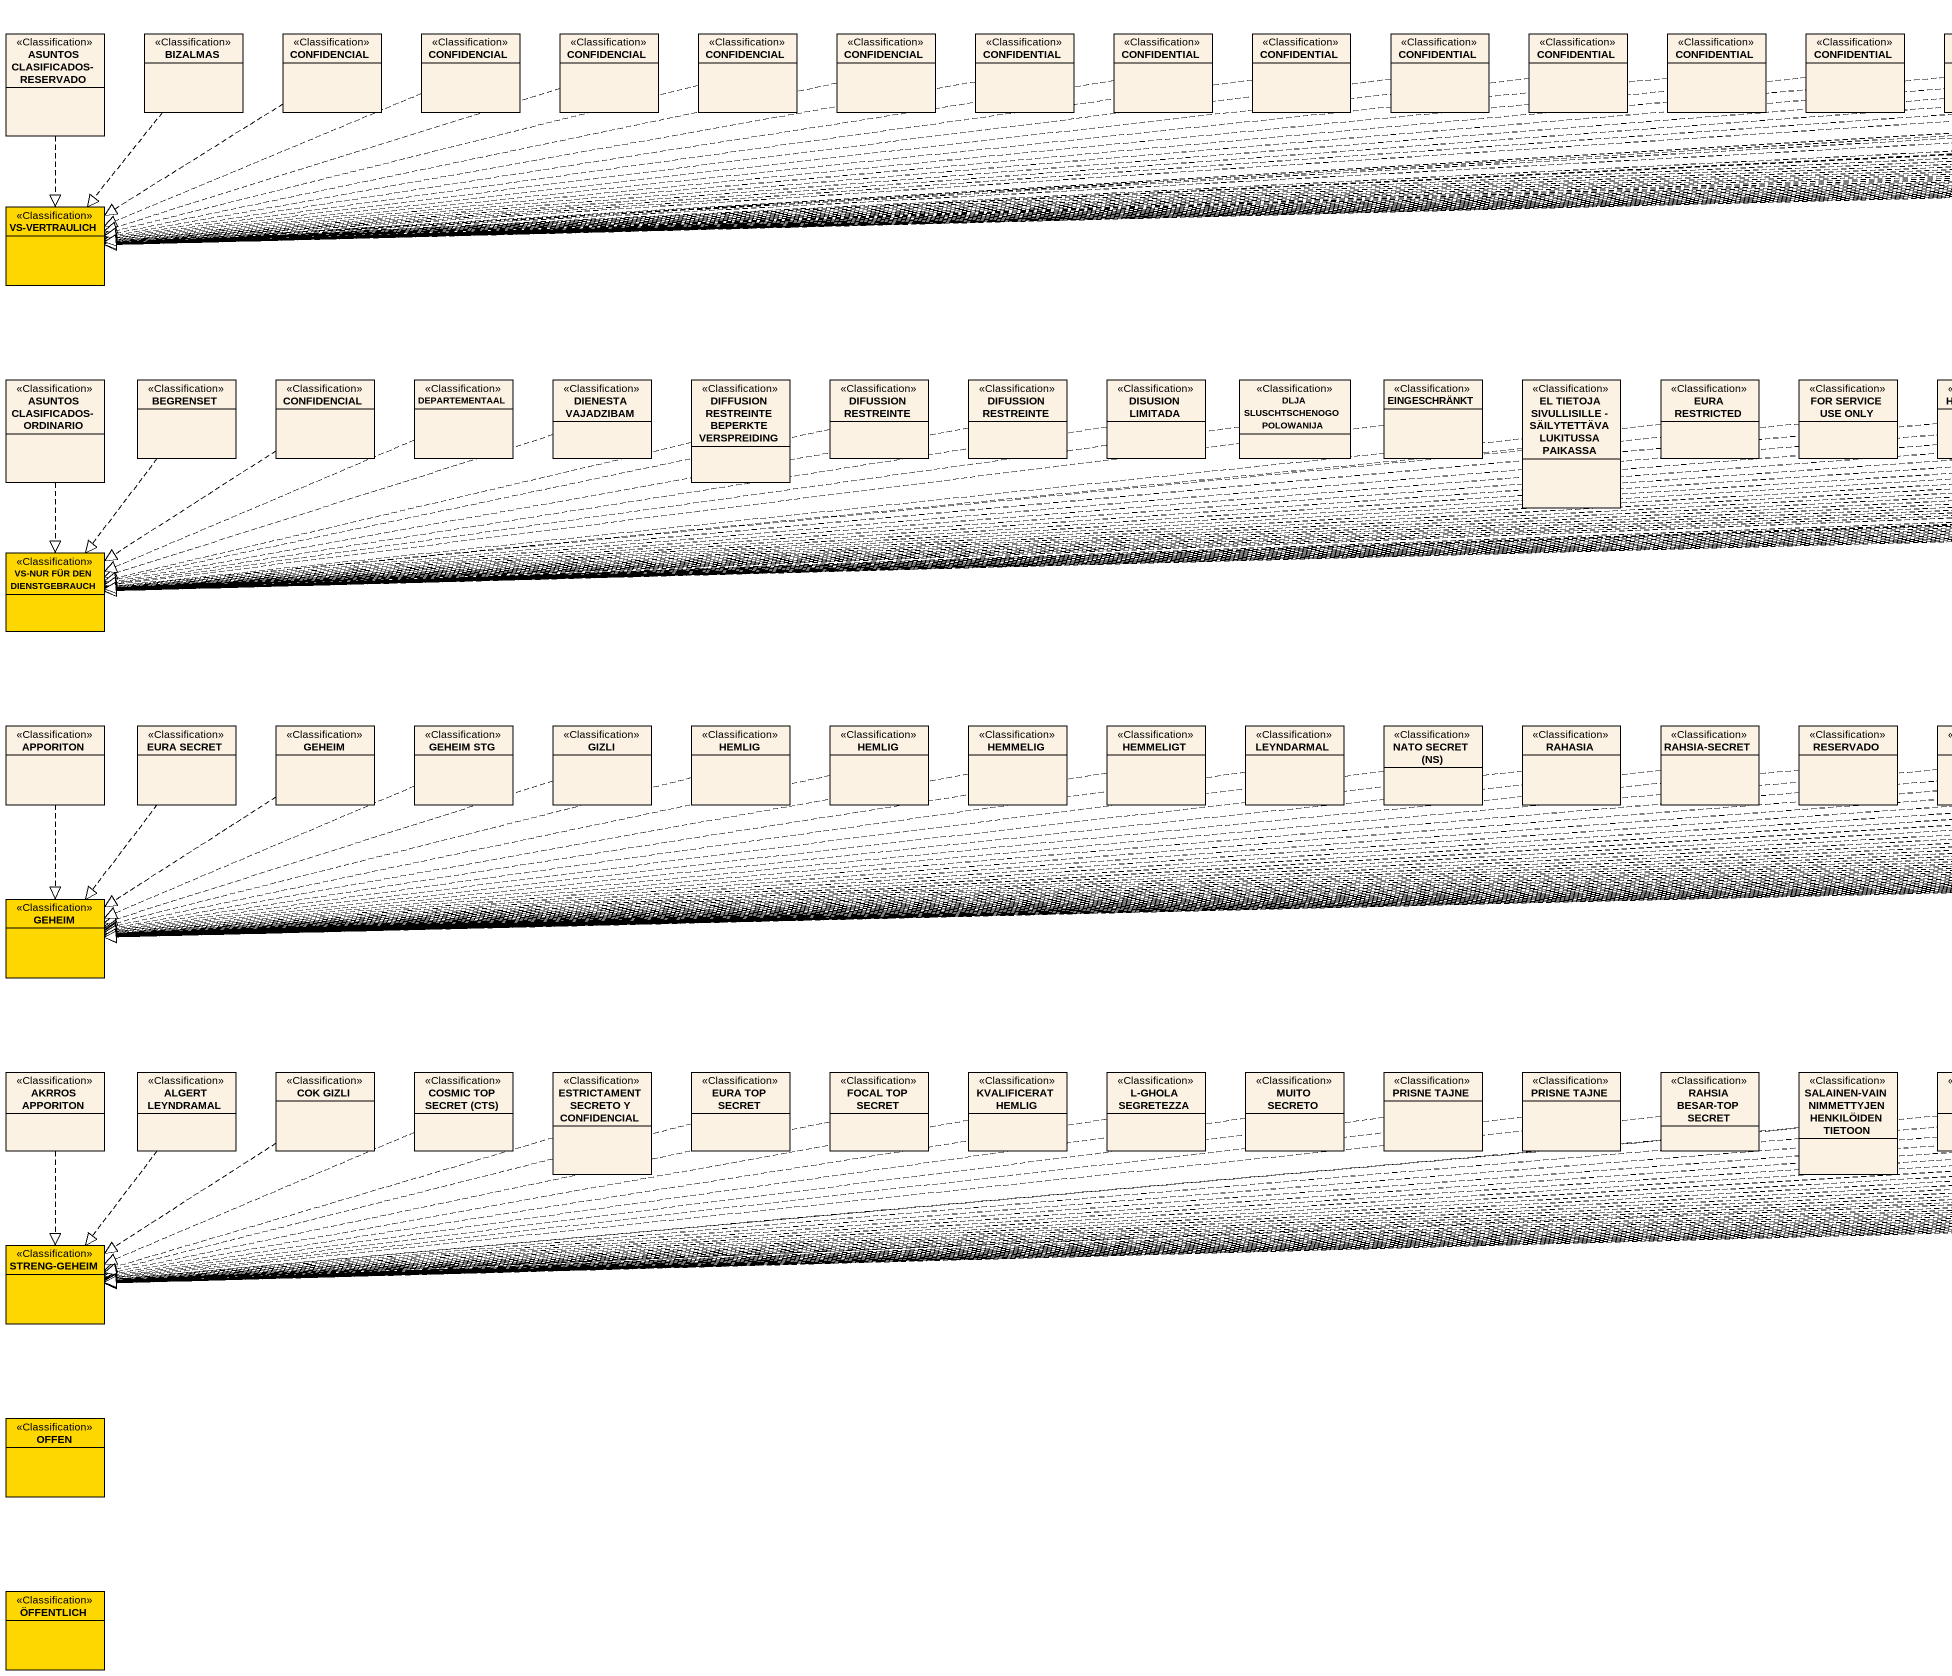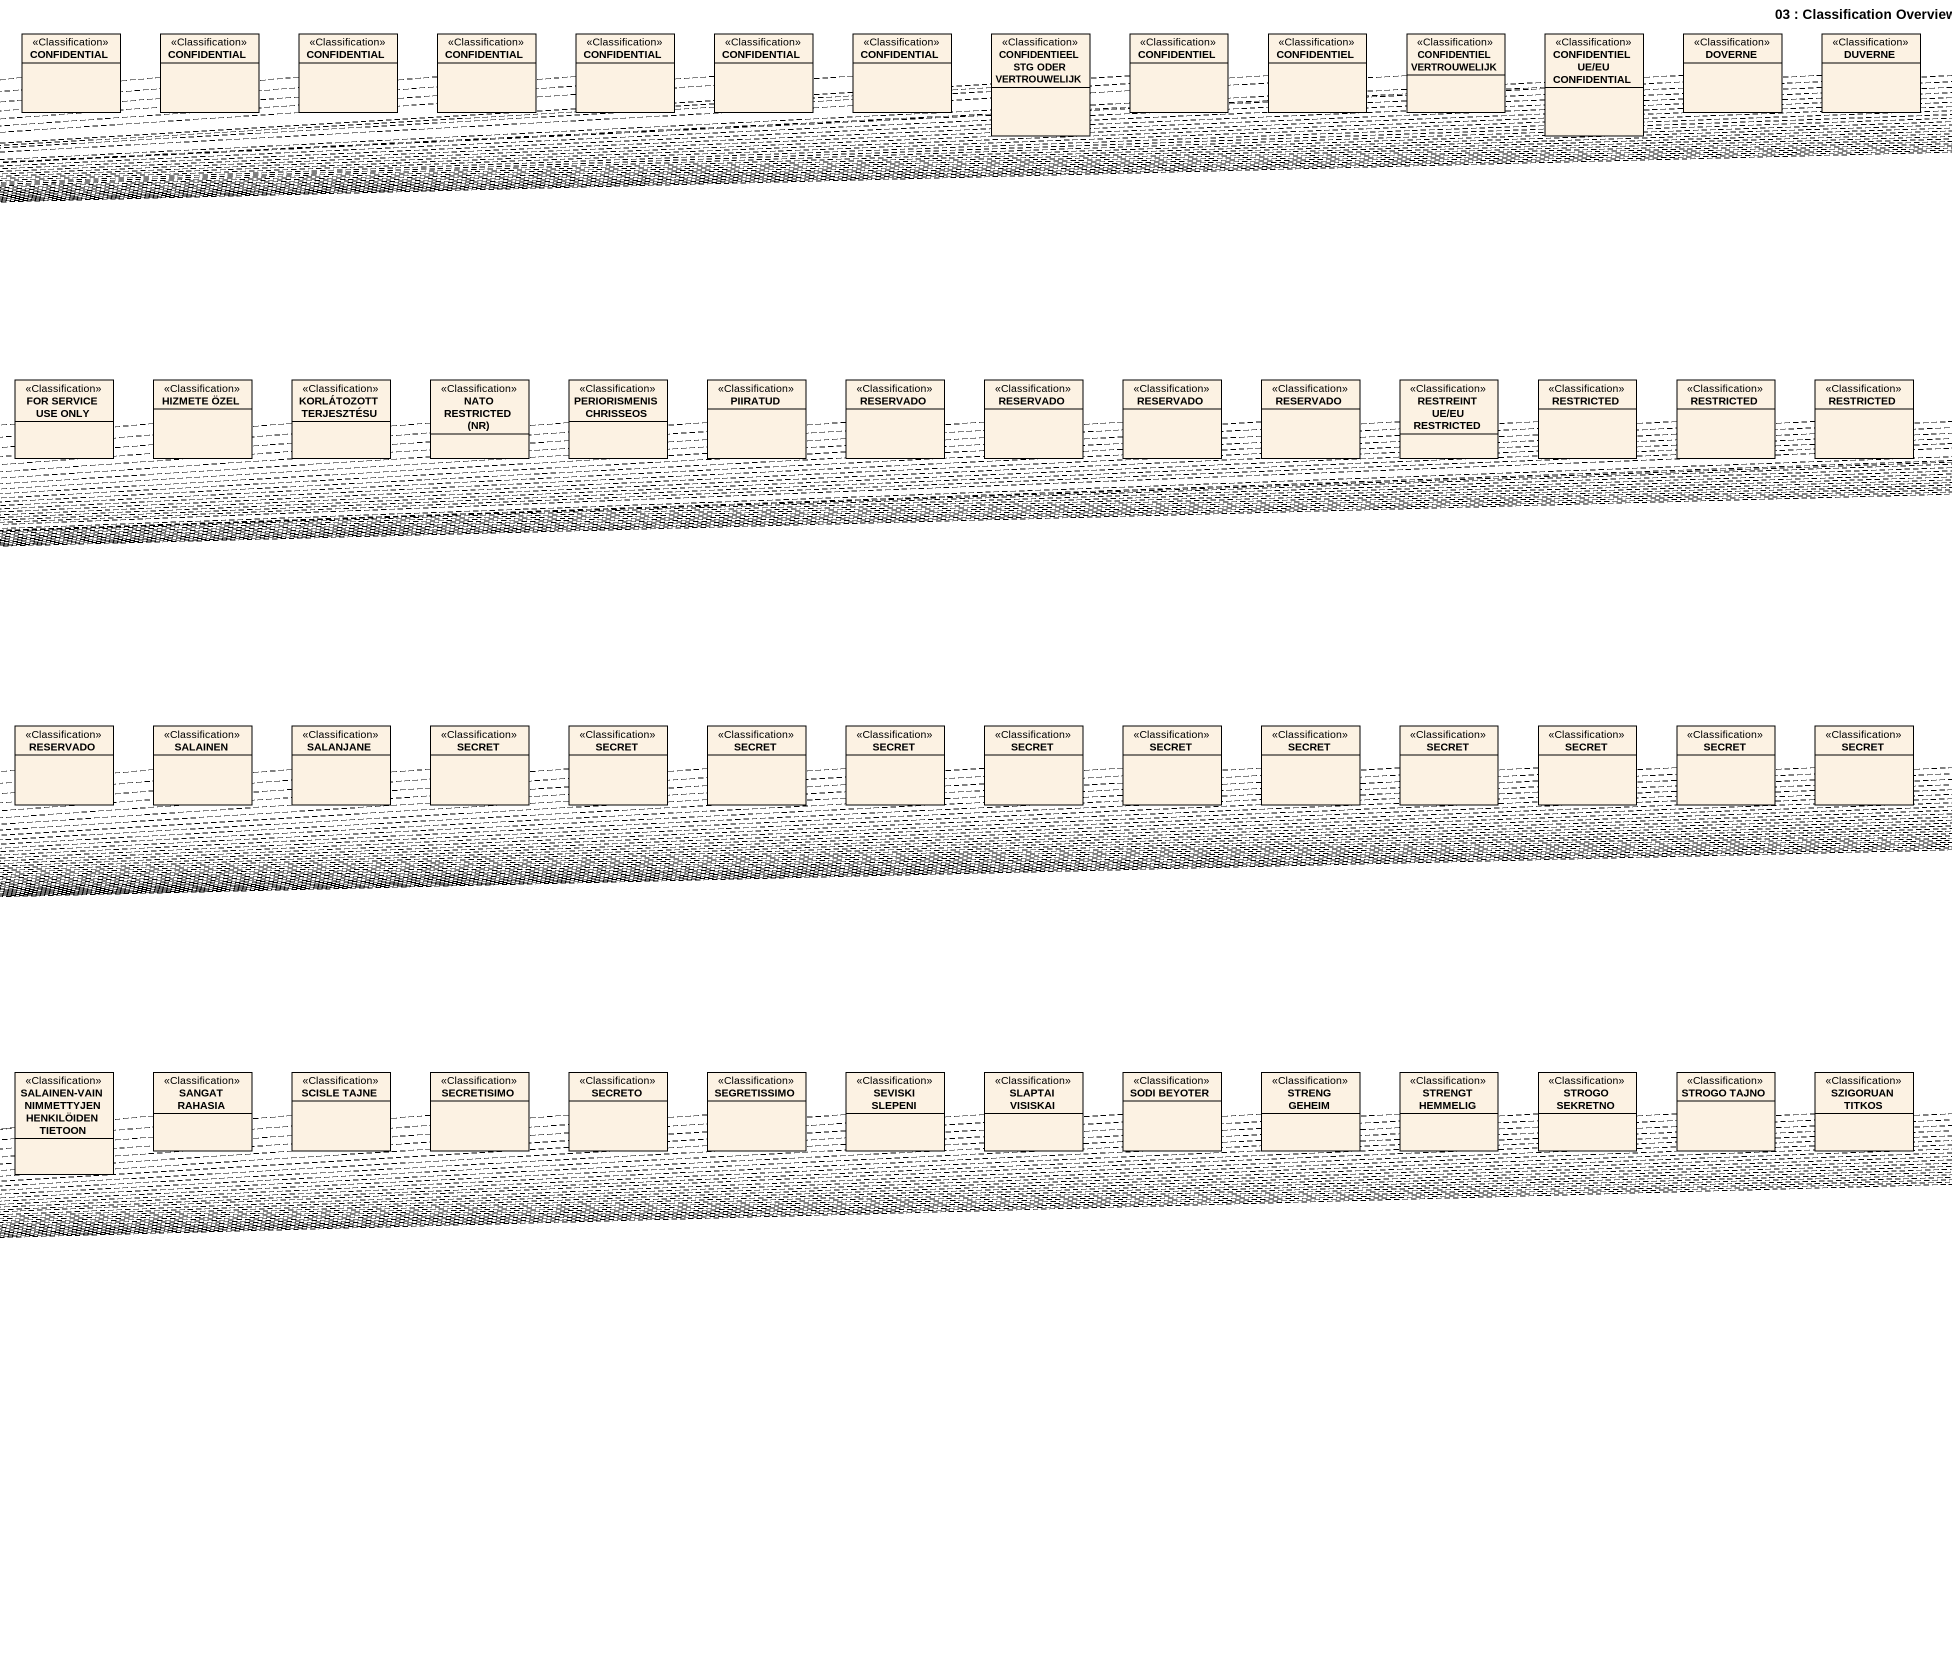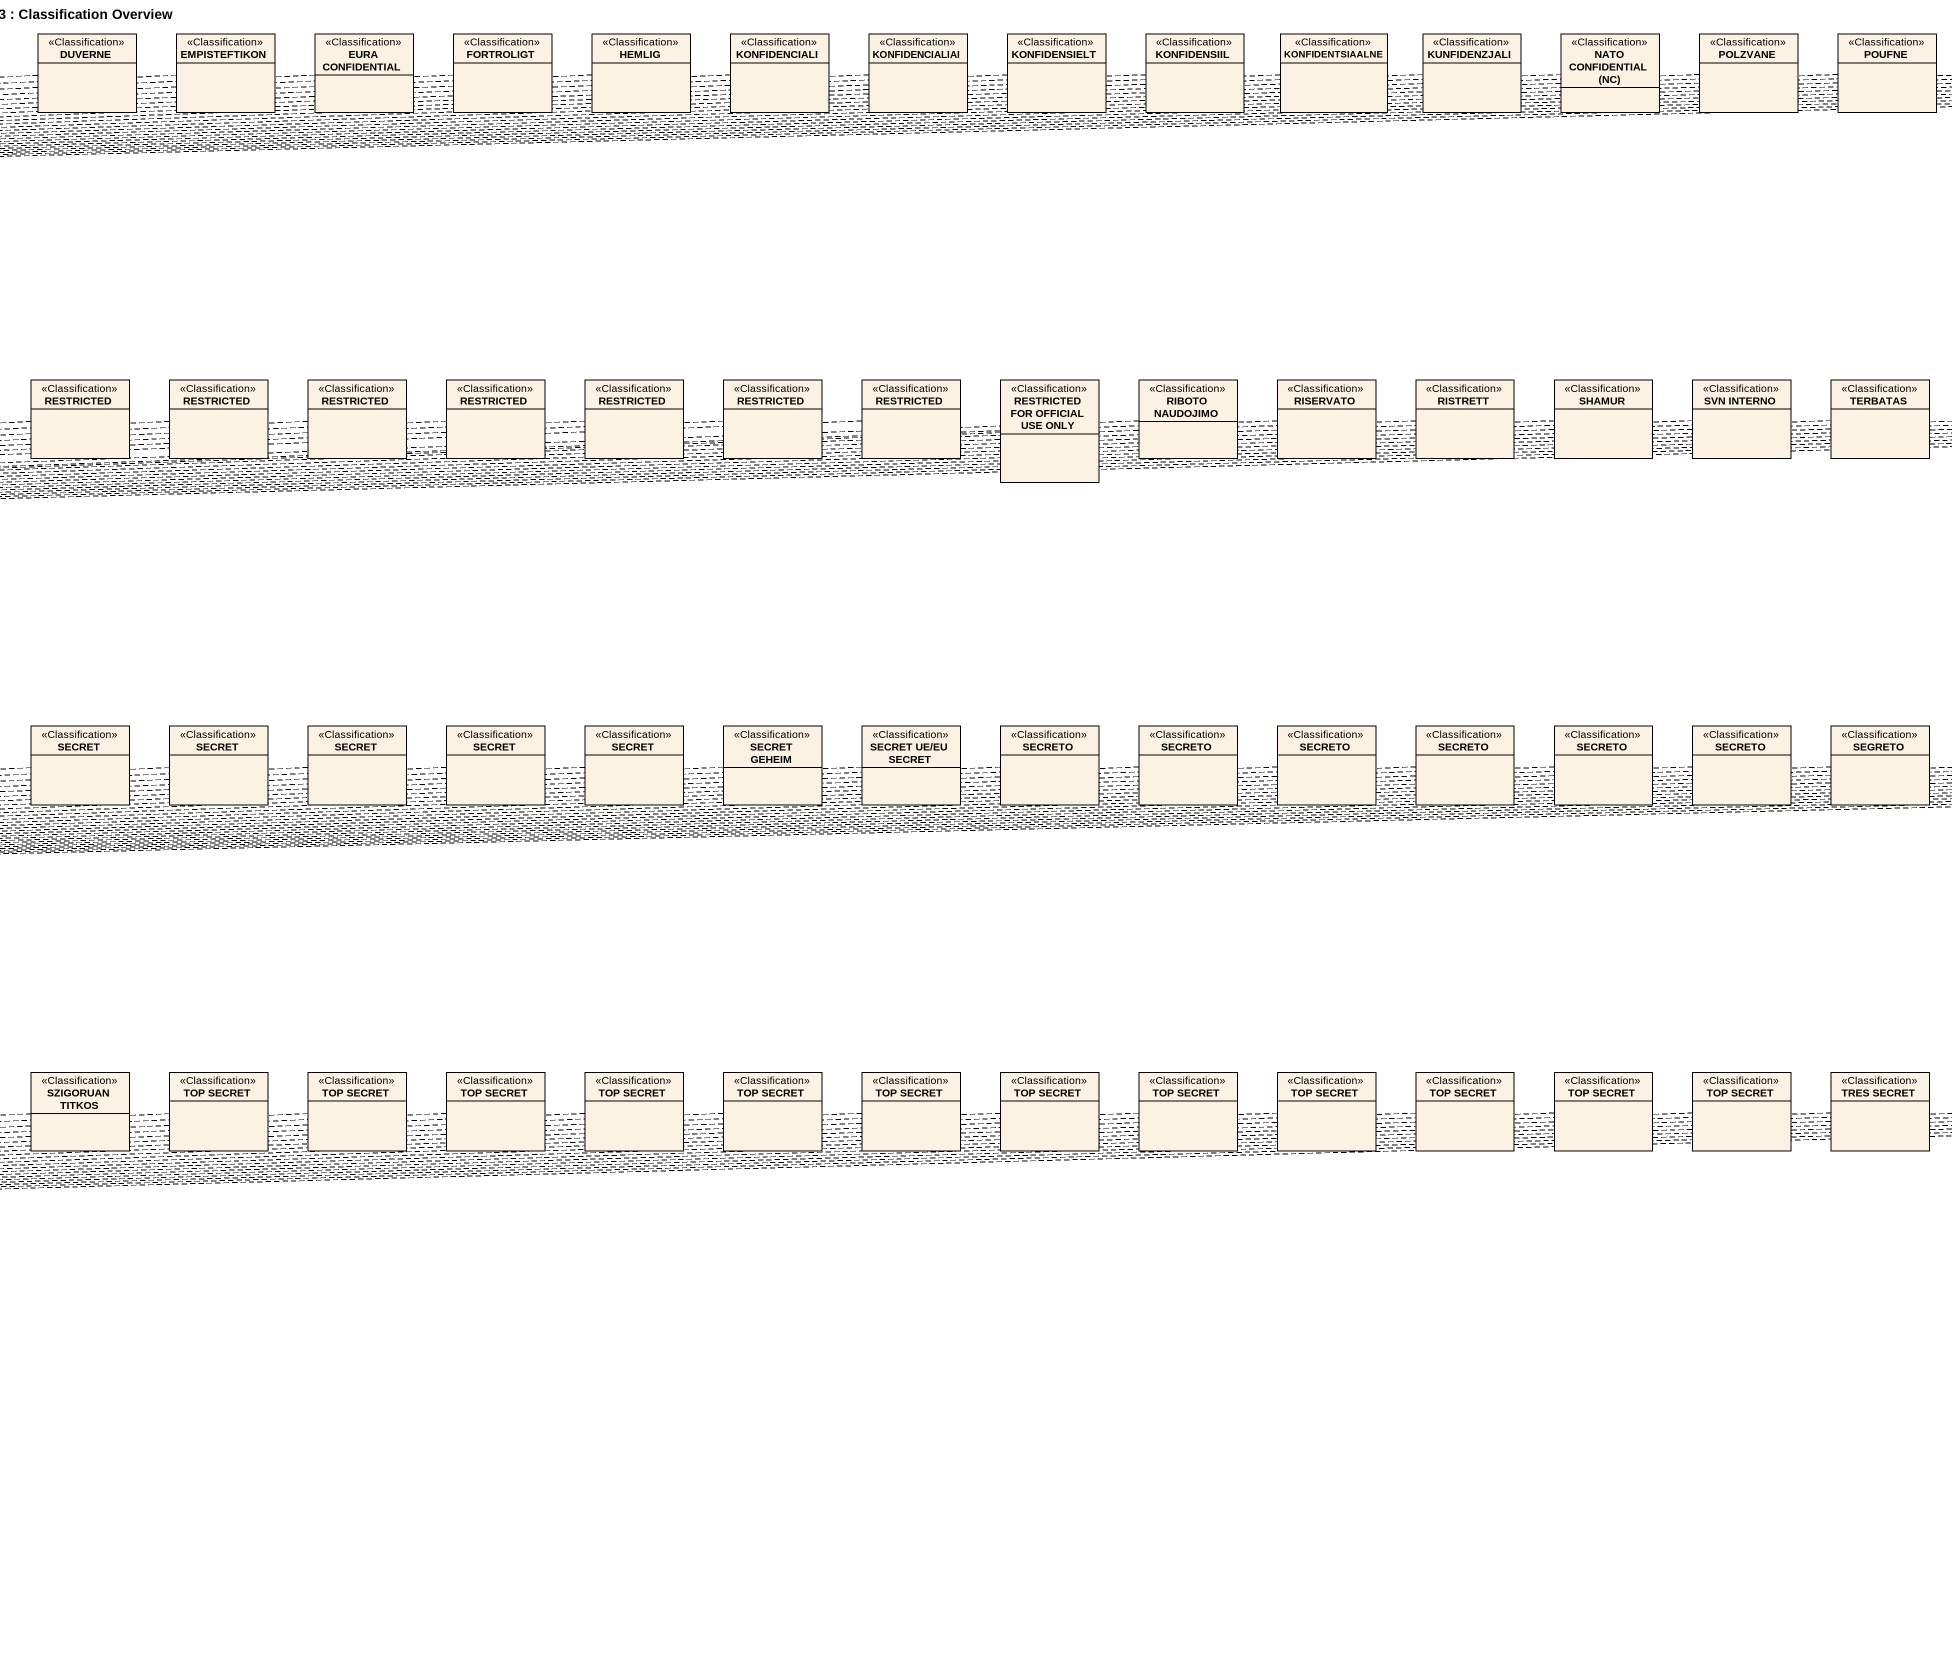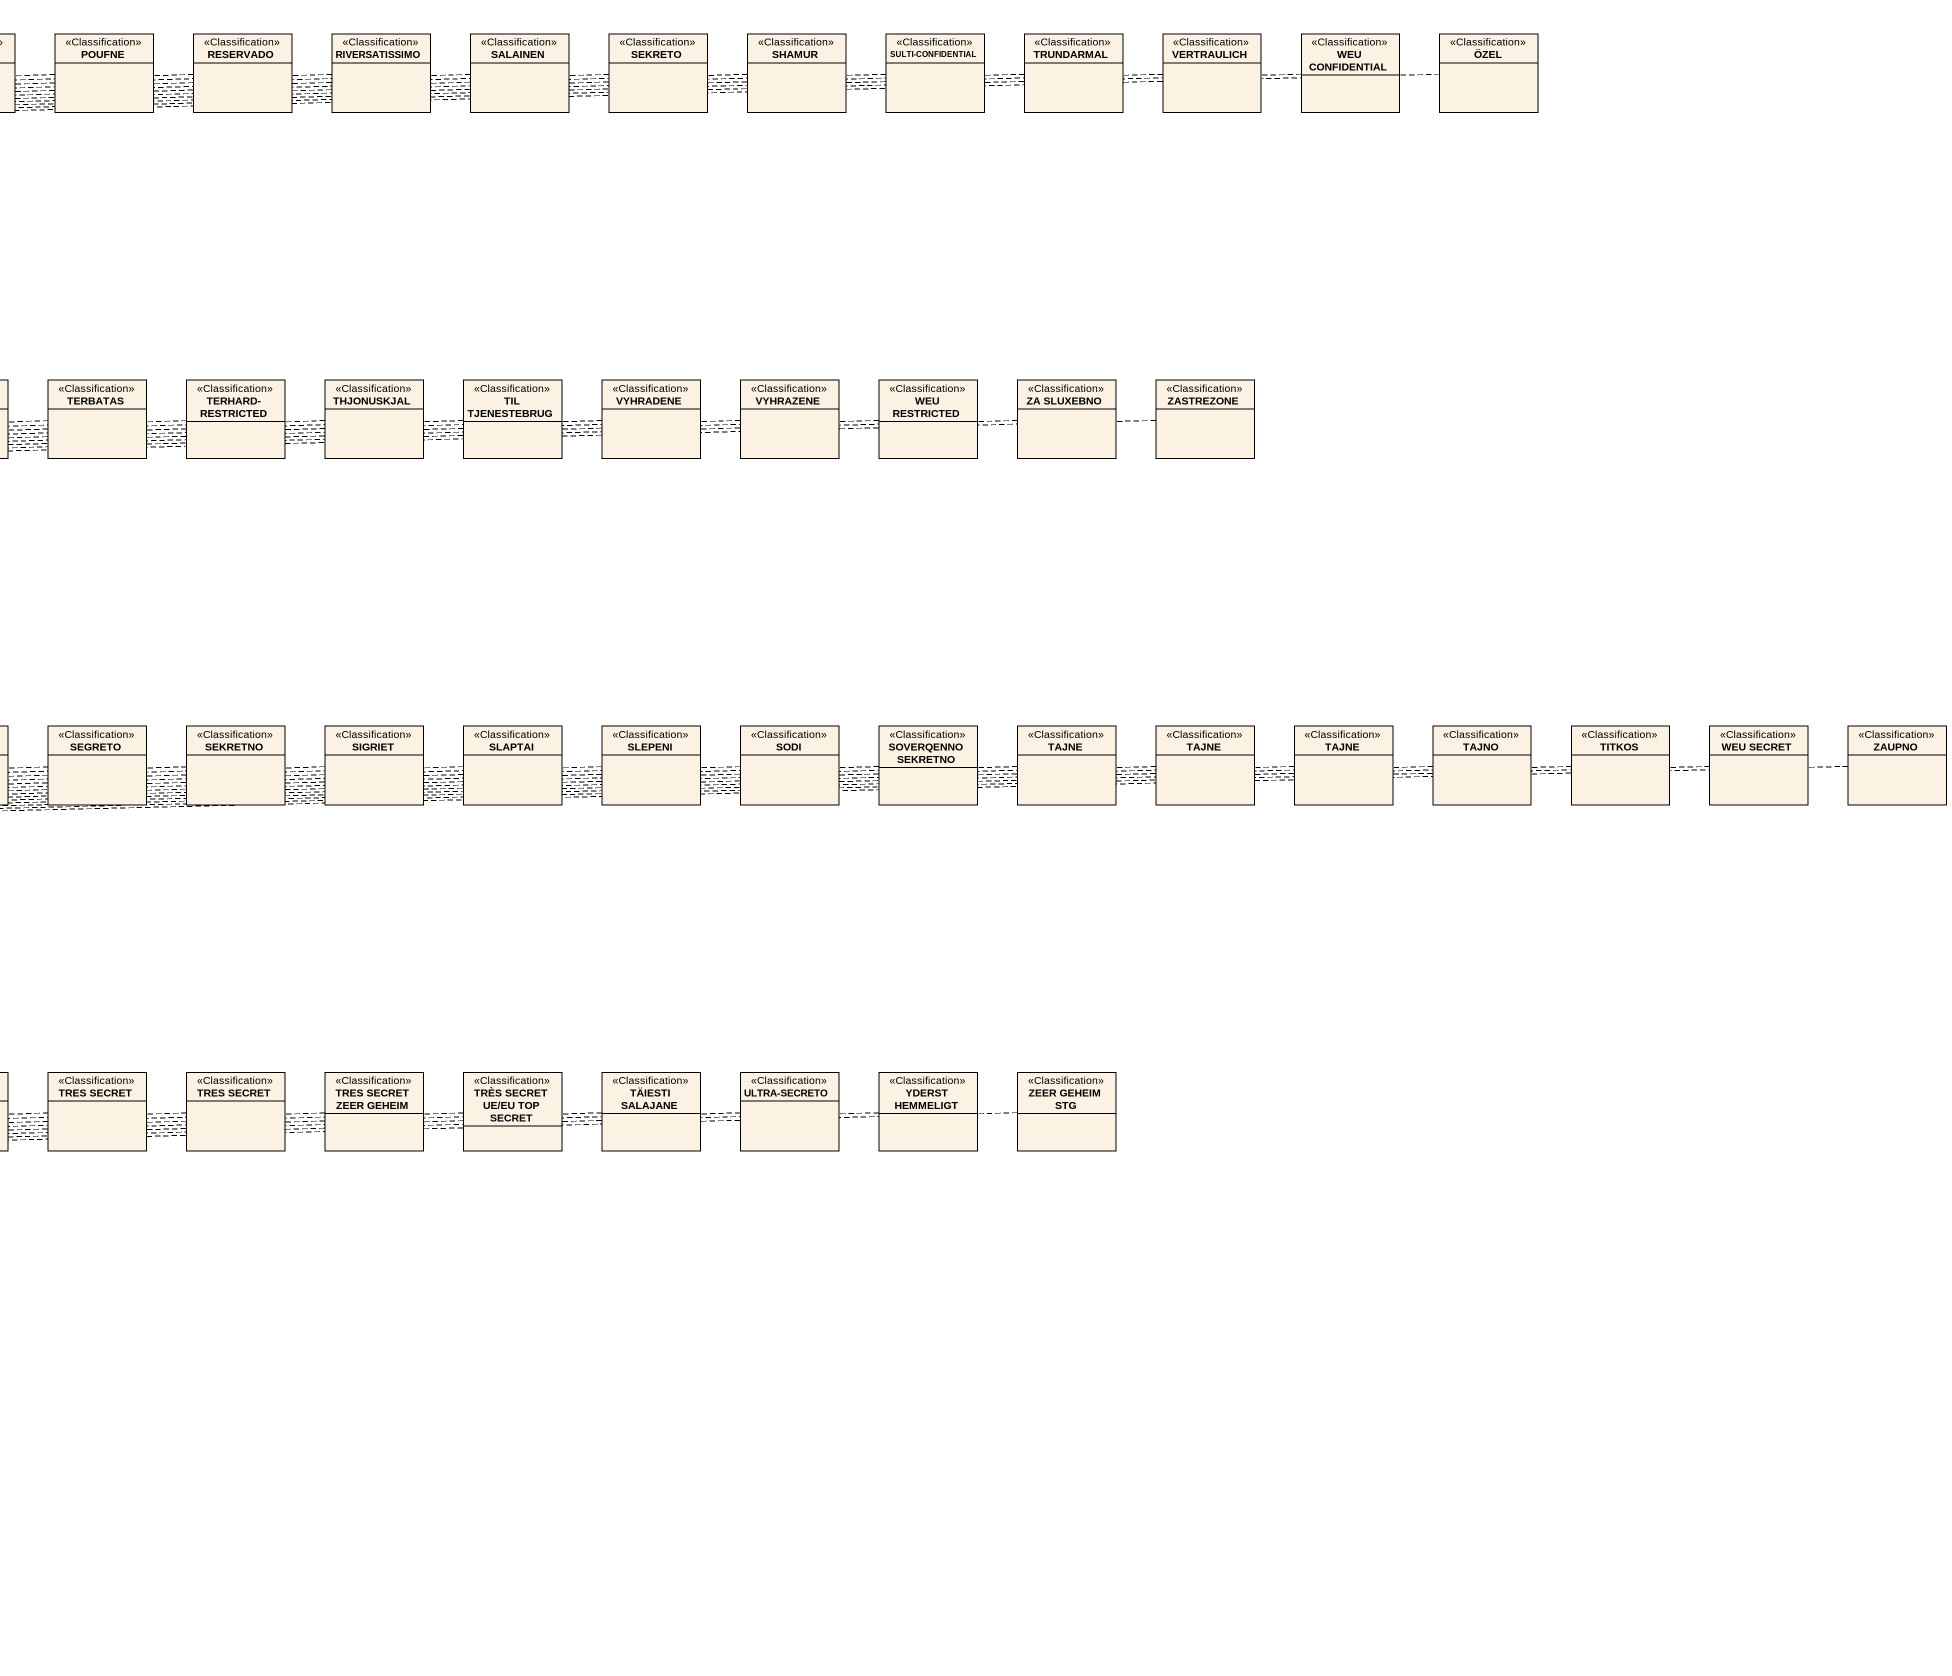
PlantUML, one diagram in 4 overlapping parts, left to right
@startuml
title 03 : Classification Overview
hide circle
hide empty members
class "ASUNTOS CLASIFICADOS-RESERVADO" as ASUNTOS_CLASIFICADOS <<Classification>>
class BIZALMAS <<Classification>>
class CONFIDENCIAL <<Classification>>
class "CONFIDENCIAL" as CONFIDENCIAL_2 <<Classification>>
class "CONFIDENCIAL" as CONFIDENCIAL_3 <<Classification>>
class "CONFIDENCIAL" as CONFIDENCIAL_4 <<Classification>>
class "CONFIDENCIAL" as CONFIDENCIAL_5 <<Classification>>
class CONFIDENTIAL <<Classification>>
class "CONFIDENTIAL" as CONFIDENTIAL_2 <<Classification>>
class "CONFIDENTIAL" as CONFIDENTIAL_3 <<Classification>>
class "CONFIDENTIAL" as CONFIDENTIAL_4 <<Classification>>
class "CONFIDENTIAL" as CONFIDENTIAL_5 <<Classification>>
class "CONFIDENTIAL" as CONFIDENTIAL_6 <<Classification>>
class "CONFIDENTIAL" as CONFIDENTIAL_7 <<Classification>>
class "CONFIDENTIAL" as CONFIDENTIAL_8 <<Classification>>
class "CONFIDENTIAL" as CONFIDENTIAL_9 <<Classification>>
class "CONFIDENTIAL" as CONFIDENTIAL_10 <<Classification>>
class "CONFIDENTIAL" as CONFIDENTIAL_11 <<Classification>>
class "CONFIDENTIAL" as CONFIDENTIAL_12 <<Classification>>
class "CONFIDENTIAL" as CONFIDENTIAL_13 <<Classification>>
class "CONFIDENTIEEL STG ODER VERTROUWELIJK" as CONFIDENTIEEL_STG_ODER <<Classification>>
class CONFIDENTIEL <<Classification>>
class "CONFIDENTIEL" as CONFIDENTIEL_2 <<Classification>>
class "CONFIDENTIEL VERTROUWELIJK" as CONFIDENTIEL_VERTROUWELIJK <<Classification>>
class "CONFIDENTIEL UE/EU CONFIDENTIAL" as CONFIDENTIEL_UE_EU <<Classification>>
class DOVERNE <<Classification>>
class DUVERNE <<Classification>>
class EMPISTEFTIKON <<Classification>>
class "EURA CONFIDENTIAL" as EURA_CONFIDENTIAL <<Classification>>
class FORTROLIGT <<Classification>>
class HEMLIG <<Classification>>
class KONFIDENCIALI <<Classification>>
class KONFIDENCIALIAI <<Classification>>
class KONFIDENSIELT <<Classification>>
class KONFIDENSIIL <<Classification>>
class KONFIDENTSIAALNE <<Classification>>
class KUNFIDENZJALI <<Classification>>
class "NATO CONFIDENTIAL (NC)" as NATO_CONFIDENTIAL_NC <<Classification>>
class POLZVANE <<Classification>>
class POUFNE <<Classification>>
class RESERVADO <<Classification>>
class RIVERSATISSIMO <<Classification>>
class SALAINEN <<Classification>>
class SEKRETO <<Classification>>
class SHAMUR <<Classification>>
class "SULTI-CONFIDENTIAL" as SULTI_CONFIDENTIAL <<Classification>>
class TRUNDARMAL <<Classification>>
class VERTRAULICH <<Classification>>
class "WEU CONFIDENTIAL" as WEU_CONFIDENTIAL <<Classification>>
class ÖZEL <<Classification>>
class "VS-VERTRAULICH" as VS_VERTRAULICH <<Classification>> #FFD700
class "ASUNTOS CLASIFICADOS-ORDINARIO" as ASUNTOS_CLASIFICADOS_2 <<Classification>>
class BEGRENSET <<Classification>>
class "CONFIDENCIAL" as CONFIDENCIAL_6 <<Classification>>
class DEPARTEMENTAAL <<Classification>>
class "DIENESTA VAJADZIBAM" as DIENESTA_VAJADZIBAM <<Classification>>
class "DIFFUSION RESTREINTE BEPERKTE VERSPREIDING" as DIFFUSION_RESTREINTE <<Classification>>
class "DIFUSSION RESTREINTE" as DIFUSSION_RESTREINTE <<Classification>>
class "DIFUSSION RESTREINTE" as DIFUSSION_RESTREINTE_2 <<Classification>>
class "DISUSION LIMITADA" as DISUSION_LIMITADA <<Classification>>
class "DLJA SLUSCHTSCHENOGO POLOWANIJA" as DLJA_SLUSCHTSCHENOGO <<Classification>>
class EINGESCHRÄNKT <<Classification>>
class "EL TIETOJA SIVULLISILLE - SÄILYTETTÄVA LUKITUSSA PAIKASSA" as EL_TIETOJA_SIVULLISILLE <<Classification>>
class "EURA RESTRICTED" as EURA_RESTRICTED <<Classification>>
class "FOR SERVICE USE ONLY" as FOR_SERVICE_USE_ONLY <<Classification>>
class "HIZMETE ÖZEL" as HIZMETE_ÖZEL <<Classification>>
class "KORLÁTOZOTT TERJESZTÉSU" as KORLÁTOZOTT_TERJESZTÉSU <<Classification>>
class "NATO RESTRICTED (NR)" as NATO_RESTRICTED_NR <<Classification>>
class "PERIORISMENIS CHRISSEOS" as PERIORISMENIS_CHRISSEOS <<Classification>>
class PIIRATUD <<Classification>>
class "RESERVADO" as RESERVADO_2 <<Classification>>
class "RESERVADO" as RESERVADO_3 <<Classification>>
class "RESERVADO" as RESERVADO_4 <<Classification>>
class "RESERVADO" as RESERVADO_5 <<Classification>>
class "RESTREINT UE/EU RESTRICTED" as RESTREINT_UE_EU_RESTRICTED <<Classification>>
class RESTRICTED <<Classification>>
class "RESTRICTED" as RESTRICTED_2 <<Classification>>
class "RESTRICTED" as RESTRICTED_3 <<Classification>>
class "RESTRICTED" as RESTRICTED_4 <<Classification>>
class "RESTRICTED" as RESTRICTED_5 <<Classification>>
class "RESTRICTED" as RESTRICTED_6 <<Classification>>
class "RESTRICTED" as RESTRICTED_7 <<Classification>>
class "RESTRICTED" as RESTRICTED_8 <<Classification>>
class "RESTRICTED" as RESTRICTED_9 <<Classification>>
class "RESTRICTED FOR OFFICIAL USE ONLY" as RESTRICTED_FOR_OFFICIAL_USE <<Classification>>
class "RIBOTO NAUDOJIMO" as RIBOTO_NAUDOJIMO <<Classification>>
class RISERVATO <<Classification>>
class RISTRETT <<Classification>>
class "SHAMUR" as SHAMUR_2 <<Classification>>
class "SVN INTERNO" as SVN_INTERNO <<Classification>>
class TERBATAS <<Classification>>
class "TERHARD-RESTRICTED" as TERHARD_RESTRICTED <<Classification>>
class THJONUSKJAL <<Classification>>
class "TIL TJENESTEBRUG" as TIL_TJENESTEBRUG <<Classification>>
class VYHRADENE <<Classification>>
class VYHRAZENE <<Classification>>
class "WEU RESTRICTED" as WEU_RESTRICTED <<Classification>>
class "ZA SLUXEBNO" as ZA_SLUXEBNO <<Classification>>
class ZASTREZONE <<Classification>>
class "VS-NUR FÜR DEN DIENSTGEBRAUCH" as VS_NUR_FÜR_DEN <<Classification>> #FFD700
class APPORITON <<Classification>>
class "EURA SECRET" as EURA_SECRET <<Classification>>
class GEHEIM <<Classification>>
class "GEHEIM STG" as GEHEIM_STG <<Classification>>
class GIZLI <<Classification>>
class "HEMLIG" as HEMLIG_2 <<Classification>>
class "HEMLIG" as HEMLIG_3 <<Classification>>
class HEMMELIG <<Classification>>
class HEMMELIGT <<Classification>>
class LEYNDARMAL <<Classification>>
class "NATO SECRET (NS)" as NATO_SECRET_NS <<Classification>>
class RAHASIA <<Classification>>
class "RAHSIA-SECRET" as RAHSIA_SECRET <<Classification>>
class "RESERVADO" as RESERVADO_6 <<Classification>>
class "SALAINEN" as SALAINEN_2 <<Classification>>
class SALANJANE <<Classification>>
class SECRET <<Classification>>
class "SECRET" as SECRET_2 <<Classification>>
class "SECRET" as SECRET_3 <<Classification>>
class "SECRET" as SECRET_4 <<Classification>>
class "SECRET" as SECRET_5 <<Classification>>
class "SECRET" as SECRET_6 <<Classification>>
class "SECRET" as SECRET_7 <<Classification>>
class "SECRET" as SECRET_8 <<Classification>>
class "SECRET" as SECRET_9 <<Classification>>
class "SECRET" as SECRET_10 <<Classification>>
class "SECRET" as SECRET_11 <<Classification>>
class "SECRET" as SECRET_12 <<Classification>>
class "SECRET" as SECRET_13 <<Classification>>
class "SECRET" as SECRET_14 <<Classification>>
class "SECRET" as SECRET_15 <<Classification>>
class "SECRET GEHEIM" as SECRET_GEHEIM <<Classification>>
class "SECRET UE/EU SECRET" as SECRET_UE_EU_SECRET <<Classification>>
class SECRETO <<Classification>>
class "SECRETO" as SECRETO_2 <<Classification>>
class "SECRETO" as SECRETO_3 <<Classification>>
class "SECRETO" as SECRETO_4 <<Classification>>
class "SECRETO" as SECRETO_5 <<Classification>>
class "SECRETO" as SECRETO_6 <<Classification>>
class SEGRETO <<Classification>>
class SEKRETNO <<Classification>>
class SIGRIET <<Classification>>
class SLAPTAI <<Classification>>
class SLEPENI <<Classification>>
class SODI <<Classification>>
class "SOVERQENNO SEKRETNO" as SOVERQENNO_SEKRETNO <<Classification>>
class TAJNE <<Classification>>
class "TAJNE" as TAJNE_2 <<Classification>>
class "TAJNE" as TAJNE_3 <<Classification>>
class TAJNO <<Classification>>
class TITKOS <<Classification>>
class "WEU SECRET" as WEU_SECRET <<Classification>>
class ZAUPNO <<Classification>>
class "GEHEIM" as GEHEIM_2 <<Classification>> #FFD700
class "AKRROS APPORITON" as AKRROS_APPORITON <<Classification>>
class "ALGERT LEYNDRAMAL" as ALGERT_LEYNDRAMAL <<Classification>>
class "COK GIZLI" as COK_GIZLI <<Classification>>
class "COSMIC TOP SECRET (CTS)" as COSMIC_TOP_SECRET_CTS <<Classification>>
class "ESTRICTAMENT SECRETO Y CONFIDENCIAL" as ESTRICTAMENT_SECRETO_Y <<Classification>>
class "EURA TOP SECRET" as EURA_TOP_SECRET <<Classification>>
class "FOCAL TOP SECRET" as FOCAL_TOP_SECRET <<Classification>>
class "KVALIFICERAT HEMLIG" as KVALIFICERAT_HEMLIG <<Classification>>
class "L-GHOLA SEGRETEZZA" as L_GHOLA_SEGRETEZZA <<Classification>>
class "MUITO SECRETO" as MUITO_SECRETO <<Classification>>
class "PRISNE TAJNE" as PRISNE_TAJNE <<Classification>>
class "PRISNE TAJNE" as PRISNE_TAJNE_2 <<Classification>>
class "RAHSIA BESAR-TOP SECRET" as RAHSIA_BESAR_TOP_SECRET <<Classification>>
class "SALAINEN-VAIN NIMMETTYJEN HENKILÖIDEN TIETOON" as SALAINEN_VAIN_NIMMETTYJEN <<Classification>>
class "SANGAT RAHASIA" as SANGAT_RAHASIA <<Classification>>
class "SCISLE TAJNE" as SCISLE_TAJNE <<Classification>>
class SECRETISIMO <<Classification>>
class "SECRETO" as SECRETO_7 <<Classification>>
class SEGRETISSIMO <<Classification>>
class "SEVISKI SLEPENI" as SEVISKI_SLEPENI <<Classification>>
class "SLAPTAI VISISKAI" as SLAPTAI_VISISKAI <<Classification>>
class "SODI BEYOTER" as SODI_BEYOTER <<Classification>>
class "STRENG GEHEIM" as STRENG_GEHEIM <<Classification>>
class "STRENGT HEMMELIG" as STRENGT_HEMMELIG <<Classification>>
class "STROGO SEKRETNO" as STROGO_SEKRETNO <<Classification>>
class "STROGO TAJNO" as STROGO_TAJNO <<Classification>>
class "SZIGORUAN TITKOS" as SZIGORUAN_TITKOS <<Classification>>
class "TOP SECRET" as TOP_SECRET <<Classification>>
class "TOP SECRET" as TOP_SECRET_2 <<Classification>>
class "TOP SECRET" as TOP_SECRET_3 <<Classification>>
class "TOP SECRET" as TOP_SECRET_4 <<Classification>>
class "TOP SECRET" as TOP_SECRET_5 <<Classification>>
class "TOP SECRET" as TOP_SECRET_6 <<Classification>>
class "TOP SECRET" as TOP_SECRET_7 <<Classification>>
class "TOP SECRET" as TOP_SECRET_8 <<Classification>>
class "TOP SECRET" as TOP_SECRET_9 <<Classification>>
class "TOP SECRET" as TOP_SECRET_10 <<Classification>>
class "TOP SECRET" as TOP_SECRET_11 <<Classification>>
class "TOP SECRET" as TOP_SECRET_12 <<Classification>>
class "TRES SECRET" as TRES_SECRET <<Classification>>
class "TRES SECRET" as TRES_SECRET_2 <<Classification>>
class "TRES SECRET ZEER GEHEIM" as TRES_SECRET_ZEER_GEHEIM <<Classification>>
class "TRÈS SECRET UE/EU TOP SECRET" as TRÈS_SECRET_UE_EU_TOP_SECRET <<Classification>>
class "TÄIESTI SALAJANE" as TÄIESTI_SALAJANE <<Classification>>
class "ULTRA-SECRETO" as ULTRA_SECRETO <<Classification>>
class "YDERST HEMMELIGT" as YDERST_HEMMELIGT <<Classification>>
class "ZEER GEHEIM STG" as ZEER_GEHEIM_STG <<Classification>>
class "STRENG-GEHEIM" as STRENG_GEHEIM_2 <<Classification>> #FFD700
class OFFEN <<Classification>> #FFD700
class ÖFFENTLICH <<Classification>> #FFD700
ASUNTOS_CLASIFICADOS ..|> VS_VERTRAULICH
BIZALMAS ..|> VS_VERTRAULICH
CONFIDENCIAL ..|> VS_VERTRAULICH
CONFIDENCIAL_2 .left.|> VS_VERTRAULICH
CONFIDENCIAL_3 .left.|> VS_VERTRAULICH
CONFIDENCIAL_4 .left.|> VS_VERTRAULICH
CONFIDENCIAL_5 .left.|> VS_VERTRAULICH
CONFIDENTIAL .left.|> VS_VERTRAULICH
CONFIDENTIAL_2 .left.|> VS_VERTRAULICH
CONFIDENTIAL_3 .left.|> VS_VERTRAULICH
CONFIDENTIAL_4 .left.|> VS_VERTRAULICH
CONFIDENTIAL_5 .left.|> VS_VERTRAULICH
CONFIDENTIAL_6 .left.|> VS_VERTRAULICH
CONFIDENTIAL_7 .left.|> VS_VERTRAULICH
CONFIDENTIAL_8 .left.|> VS_VERTRAULICH
CONFIDENTIAL_9 .left.|> VS_VERTRAULICH
CONFIDENTIAL_10 .left.|> VS_VERTRAULICH
CONFIDENTIAL_11 .left.|> VS_VERTRAULICH
CONFIDENTIAL_12 .left.|> VS_VERTRAULICH
CONFIDENTIAL_13 .left.|> VS_VERTRAULICH
CONFIDENTIEEL_STG_ODER .left.|> VS_VERTRAULICH
CONFIDENTIEL .left.|> VS_VERTRAULICH
CONFIDENTIEL_2 .left.|> VS_VERTRAULICH
CONFIDENTIEL_VERTROUWELIJK .left.|> VS_VERTRAULICH
CONFIDENTIEL_UE_EU .left.|> VS_VERTRAULICH
DOVERNE .left.|> VS_VERTRAULICH
DUVERNE .left.|> VS_VERTRAULICH
EMPISTEFTIKON .left.|> VS_VERTRAULICH
EURA_CONFIDENTIAL .left.|> VS_VERTRAULICH
FORTROLIGT .left.|> VS_VERTRAULICH
HEMLIG .left.|> VS_VERTRAULICH
KONFIDENCIALI .left.|> VS_VERTRAULICH
KONFIDENCIALIAI .left.|> VS_VERTRAULICH
KONFIDENSIELT .left.|> VS_VERTRAULICH
KONFIDENSIIL .left.|> VS_VERTRAULICH
KONFIDENTSIAALNE .left.|> VS_VERTRAULICH
KUNFIDENZJALI .left.|> VS_VERTRAULICH
NATO_CONFIDENTIAL_NC .left.|> VS_VERTRAULICH
POLZVANE .left.|> VS_VERTRAULICH
POUFNE .left.|> VS_VERTRAULICH
RESERVADO .left.|> VS_VERTRAULICH
RIVERSATISSIMO .left.|> VS_VERTRAULICH
SALAINEN .left.|> VS_VERTRAULICH
SEKRETO .left.|> VS_VERTRAULICH
SHAMUR .left.|> VS_VERTRAULICH
SULTI_CONFIDENTIAL .left.|> VS_VERTRAULICH
TRUNDARMAL .left.|> VS_VERTRAULICH
VERTRAULICH .left.|> VS_VERTRAULICH
WEU_CONFIDENTIAL .left.|> VS_VERTRAULICH
ÖZEL .left.|> VS_VERTRAULICH
ASUNTOS_CLASIFICADOS_2 ..|> VS_NUR_FÜR_DEN
BEGRENSET ..|> VS_NUR_FÜR_DEN
CONFIDENCIAL_6 ..|> VS_NUR_FÜR_DEN
DEPARTEMENTAAL .left.|> VS_NUR_FÜR_DEN
DIENESTA_VAJADZIBAM .left.|> VS_NUR_FÜR_DEN
DIFFUSION_RESTREINTE .left.|> VS_NUR_FÜR_DEN
DIFUSSION_RESTREINTE .left.|> VS_NUR_FÜR_DEN
DIFUSSION_RESTREINTE_2 .left.|> VS_NUR_FÜR_DEN
DISUSION_LIMITADA .left.|> VS_NUR_FÜR_DEN
DLJA_SLUSCHTSCHENOGO .left.|> VS_NUR_FÜR_DEN
EINGESCHRÄNKT .left.|> VS_NUR_FÜR_DEN
EL_TIETOJA_SIVULLISILLE .left.|> VS_NUR_FÜR_DEN
EURA_RESTRICTED .left.|> VS_NUR_FÜR_DEN
FOR_SERVICE_USE_ONLY .left.|> VS_NUR_FÜR_DEN
HIZMETE_ÖZEL .left.|> VS_NUR_FÜR_DEN
KORLÁTOZOTT_TERJESZTÉSU .left.|> VS_NUR_FÜR_DEN
NATO_RESTRICTED_NR .left.|> VS_NUR_FÜR_DEN
PERIORISMENIS_CHRISSEOS .left.|> VS_NUR_FÜR_DEN
PIIRATUD .left.|> VS_NUR_FÜR_DEN
RESERVADO_2 .left.|> VS_NUR_FÜR_DEN
RESERVADO_3 .left.|> VS_NUR_FÜR_DEN
RESERVADO_4 .left.|> VS_NUR_FÜR_DEN
RESERVADO_5 .left.|> VS_NUR_FÜR_DEN
RESTREINT_UE_EU_RESTRICTED .left.|> VS_NUR_FÜR_DEN
RESTRICTED .left.|> VS_NUR_FÜR_DEN
RESTRICTED_2 .left.|> VS_NUR_FÜR_DEN
RESTRICTED_3 .left.|> VS_NUR_FÜR_DEN
RESTRICTED_4 .left.|> VS_NUR_FÜR_DEN
RESTRICTED_5 .left.|> VS_NUR_FÜR_DEN
RESTRICTED_6 .left.|> VS_NUR_FÜR_DEN
RESTRICTED_7 .left.|> VS_NUR_FÜR_DEN
RESTRICTED_8 .left.|> VS_NUR_FÜR_DEN
RESTRICTED_9 .left.|> VS_NUR_FÜR_DEN
RESTRICTED_FOR_OFFICIAL_USE .left.|> VS_NUR_FÜR_DEN
RIBOTO_NAUDOJIMO .left.|> VS_NUR_FÜR_DEN
RISERVATO .left.|> VS_NUR_FÜR_DEN
RISTRETT .left.|> VS_NUR_FÜR_DEN
SHAMUR_2 .left.|> VS_NUR_FÜR_DEN
SVN_INTERNO .left.|> VS_NUR_FÜR_DEN
TERBATAS .left.|> VS_NUR_FÜR_DEN
TERHARD_RESTRICTED .left.|> VS_NUR_FÜR_DEN
THJONUSKJAL .left.|> VS_NUR_FÜR_DEN
TIL_TJENESTEBRUG .left.|> VS_NUR_FÜR_DEN
VYHRADENE .left.|> VS_NUR_FÜR_DEN
VYHRAZENE .left.|> VS_NUR_FÜR_DEN
WEU_RESTRICTED .left.|> VS_NUR_FÜR_DEN
ZA_SLUXEBNO .left.|> VS_NUR_FÜR_DEN
ZASTREZONE .left.|> VS_NUR_FÜR_DEN
APPORITON ..|> GEHEIM_2
EURA_SECRET ..|> GEHEIM_2
GEHEIM ..|> GEHEIM_2
GEHEIM_STG .left.|> GEHEIM_2
GIZLI .left.|> GEHEIM_2
HEMLIG_2 .left.|> GEHEIM_2
HEMLIG_3 .left.|> GEHEIM_2
HEMMELIG .left.|> GEHEIM_2
HEMMELIGT .left.|> GEHEIM_2
LEYNDARMAL .left.|> GEHEIM_2
NATO_SECRET_NS .left.|> GEHEIM_2
RAHASIA .left.|> GEHEIM_2
RAHSIA_SECRET .left.|> GEHEIM_2
RESERVADO_6 .left.|> GEHEIM_2
SALAINEN_2 .left.|> GEHEIM_2
SALANJANE .left.|> GEHEIM_2
SECRET .left.|> GEHEIM_2
SECRET_2 .left.|> GEHEIM_2
SECRET_3 .left.|> GEHEIM_2
SECRET_4 .left.|> GEHEIM_2
SECRET_5 .left.|> GEHEIM_2
SECRET_6 .left.|> GEHEIM_2
SECRET_7 .left.|> GEHEIM_2
SECRET_8 .left.|> GEHEIM_2
SECRET_9 .left.|> GEHEIM_2
SECRET_10 .left.|> GEHEIM_2
SECRET_11 .left.|> GEHEIM_2
SECRET_12 .left.|> GEHEIM_2
SECRET_13 .left.|> GEHEIM_2
SECRET_14 .left.|> GEHEIM_2
SECRET_15 .left.|> GEHEIM_2
SECRET_GEHEIM .left.|> GEHEIM_2
SECRET_UE_EU_SECRET .left.|> GEHEIM_2
SECRETO .left.|> GEHEIM_2
SECRETO_2 .left.|> GEHEIM_2
SECRETO_3 .left.|> GEHEIM_2
SECRETO_4 .left.|> GEHEIM_2
SECRETO_5 .left.|> GEHEIM_2
SECRETO_6 .left.|> GEHEIM_2
SEGRETO .left.|> GEHEIM_2
SEKRETNO .left.|> GEHEIM_2
SIGRIET .left.|> GEHEIM_2
SLAPTAI .left.|> GEHEIM_2
SLEPENI .left.|> GEHEIM_2
SODI .left.|> GEHEIM_2
SOVERQENNO_SEKRETNO .left.|> GEHEIM_2
TAJNE .left.|> GEHEIM_2
TAJNE_2 .left.|> GEHEIM_2
TAJNE_3 .left.|> GEHEIM_2
TAJNO .left.|> GEHEIM_2
TITKOS .left.|> GEHEIM_2
WEU_SECRET .left.|> GEHEIM_2
ZAUPNO .left.|> GEHEIM_2
AKRROS_APPORITON ..|> STRENG_GEHEIM_2
ALGERT_LEYNDRAMAL ..|> STRENG_GEHEIM_2
COK_GIZLI ..|> STRENG_GEHEIM_2
COSMIC_TOP_SECRET_CTS .left.|> STRENG_GEHEIM_2
ESTRICTAMENT_SECRETO_Y .left.|> STRENG_GEHEIM_2
EURA_TOP_SECRET .left.|> STRENG_GEHEIM_2
FOCAL_TOP_SECRET .left.|> STRENG_GEHEIM_2
KVALIFICERAT_HEMLIG .left.|> STRENG_GEHEIM_2
L_GHOLA_SEGRETEZZA .left.|> STRENG_GEHEIM_2
MUITO_SECRETO .left.|> STRENG_GEHEIM_2
PRISNE_TAJNE .left.|> STRENG_GEHEIM_2
PRISNE_TAJNE_2 .left.|> STRENG_GEHEIM_2
RAHSIA_BESAR_TOP_SECRET .left.|> STRENG_GEHEIM_2
SALAINEN_VAIN_NIMMETTYJEN .left.|> STRENG_GEHEIM_2
SANGAT_RAHASIA .left.|> STRENG_GEHEIM_2
SCISLE_TAJNE .left.|> STRENG_GEHEIM_2
SECRETISIMO .left.|> STRENG_GEHEIM_2
SECRETO_7 .left.|> STRENG_GEHEIM_2
SEGRETISSIMO .left.|> STRENG_GEHEIM_2
SEVISKI_SLEPENI .left.|> STRENG_GEHEIM_2
SLAPTAI_VISISKAI .left.|> STRENG_GEHEIM_2
SODI_BEYOTER .left.|> STRENG_GEHEIM_2
STRENG_GEHEIM .left.|> STRENG_GEHEIM_2
STRENGT_HEMMELIG .left.|> STRENG_GEHEIM_2
STROGO_SEKRETNO .left.|> STRENG_GEHEIM_2
STROGO_TAJNO .left.|> STRENG_GEHEIM_2
SZIGORUAN_TITKOS .left.|> STRENG_GEHEIM_2
TOP_SECRET .left.|> STRENG_GEHEIM_2
TOP_SECRET_2 .left.|> STRENG_GEHEIM_2
TOP_SECRET_3 .left.|> STRENG_GEHEIM_2
TOP_SECRET_4 .left.|> STRENG_GEHEIM_2
TOP_SECRET_5 .left.|> STRENG_GEHEIM_2
TOP_SECRET_6 .left.|> STRENG_GEHEIM_2
TOP_SECRET_7 .left.|> STRENG_GEHEIM_2
TOP_SECRET_8 .left.|> STRENG_GEHEIM_2
TOP_SECRET_9 .left.|> STRENG_GEHEIM_2
TOP_SECRET_10 .left.|> STRENG_GEHEIM_2
TOP_SECRET_11 .left.|> STRENG_GEHEIM_2
TOP_SECRET_12 .left.|> STRENG_GEHEIM_2
TRES_SECRET .left.|> STRENG_GEHEIM_2
TRES_SECRET_2 .left.|> STRENG_GEHEIM_2
TRES_SECRET_ZEER_GEHEIM .left.|> STRENG_GEHEIM_2
TRÈS_SECRET_UE_EU_TOP_SECRET .left.|> STRENG_GEHEIM_2
TÄIESTI_SALAJANE .left.|> STRENG_GEHEIM_2
ULTRA_SECRETO .left.|> STRENG_GEHEIM_2
YDERST_HEMMELIGT .left.|> STRENG_GEHEIM_2
ZEER_GEHEIM_STG .left.|> STRENG_GEHEIM_2
@enduml
